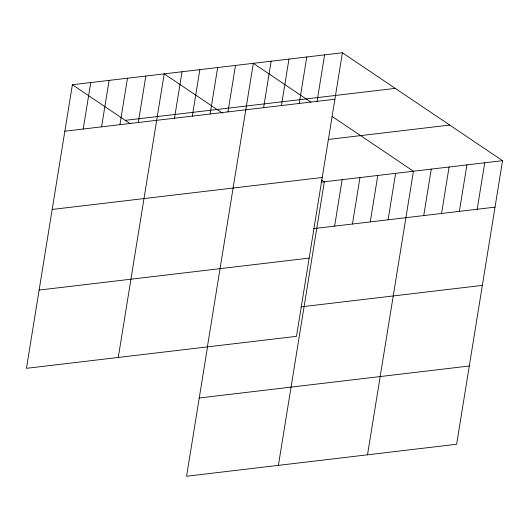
<?xml version="1.0" encoding="UTF-8"?>
<svg xmlns="http://www.w3.org/2000/svg" width="529" height="529" viewBox="0 0 529 529"><rect width="100%" height="100%" fill="white"/><g stroke="black" fill="none" stroke-linecap="round" stroke-linejoin="round"><path stroke-width="0.79" d="M72.38 84.739L26.45 368.323L296.498 336.345L342.428 52.761L72.38 84.739L129.982 123.561M83.218 129.023L90.743 82.564M101.581 126.854L109.106 80.388M119.944 124.679L127.469 78.219M138.307 122.503L145.832 76.044M118.265 357.452L164.195 73.868L222.478 113.146M174.497 118.218L182.022 71.759M192.318 116.109L199.843 69.649M210.139 113.999L217.664 67.533M227.966 111.89L235.491 65.424M207.381 346.898L253.312 63.315L310.92 102.137M207.599 346.389L186.572 476.239L456.62 444.261L502.55 160.677L342.428 52.761M263.614 107.665L271.139 61.205M281.435 105.555L288.96 59.096M299.255 103.446L306.78 56.987M317.083 101.337L324.608 54.877M278.386 465.361L324.317 181.784L321.678 180.005M334.619 226.134L342.144 179.675M352.44 224.025L359.965 177.559M370.26 221.916L377.785 175.449M388.088 219.799L395.613 173.34M367.503 454.814L413.433 171.231L332.014 116.354M423.729 215.581L431.254 169.121M441.556 213.471L449.081 167.012M459.377 211.362L466.902 164.903M477.204 209.253L484.729 162.787M125.221 120.354L395.269 88.376M64.855 131.199L334.903 99.227M328.185 139.458L449.71 125.069M52.179 209.451L322.234 177.473M321.123 182.161L502.55 160.677M313.598 228.621L495.025 207.143M39.126 290.071L309.174 258.099M300.928 306.873L482.349 285.389M199.241 397.987L469.296 366.008"/></g></svg>
